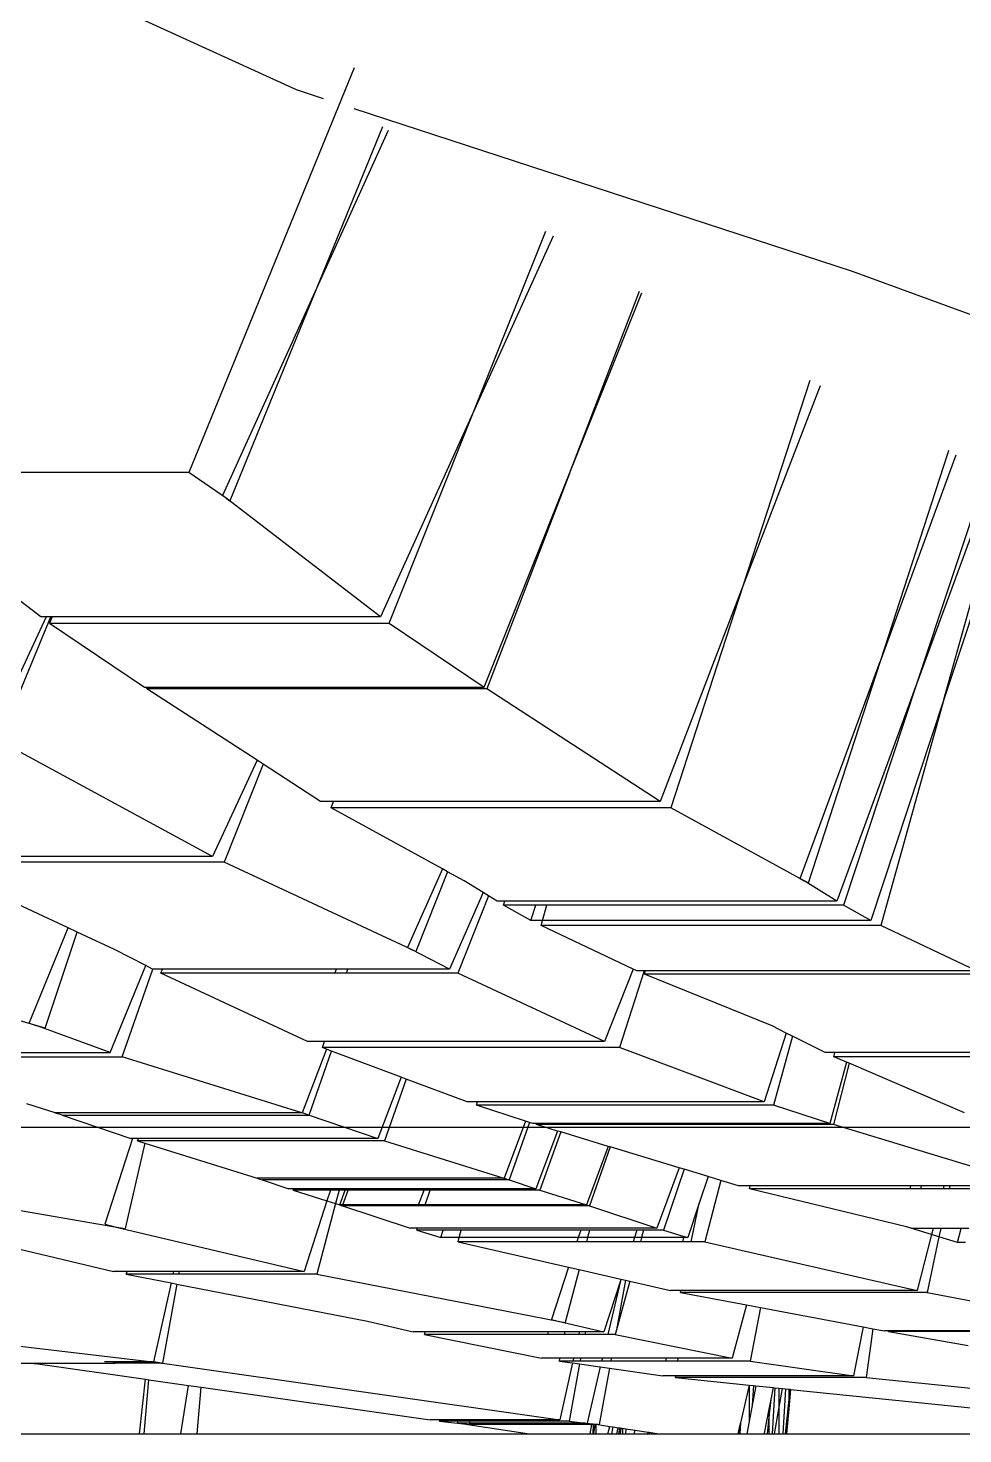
# Model space of a CAD drawing. Extents: x -24961 to 905641, y -154323 to 635957.
# Drawn here: x 395099.8 to 395277.1, y -131266 to -130999.6 of the extents above; entities that cross this region are included whole.
import ezdxf

# ---------------------------------------------------------------- set-up
doc = ezdxf.new("R2010")
doc.units = 0
doc.header["$LTSCALE"] = 1000
doc.header["$MEASUREMENT"] = 0
doc.layers.add('DOTE', color=1, linetype='Continuous')

msp = doc.modelspace()

# ---------------------------------------------------------------- linework, layer by layer
for p, q in [((395150.7, -131011.29), (395117.71, -130996.21)), ((395161.68, -131007.12), (395130.3, -131083.81)), ((395155.83, -131012.96), (395150.7, -131011.29)), ((395256.14, -131045.67), (395161.68, -131014.87)), ((395167.05, -131018.3), (395154.53, -131048.9)), ((395168.12, -131018.98), (395154.53, -131048.9)), ((395184.5, -131071.86), (395198, -131038.08)), ((395199.42, -131039), (395184.5, -131071.86)), ((395283.27, -131055.61), (395256.14, -131045.67)), ((395154.53, -131048.9), (395136.7, -131088.18)), ((395154.53, -131048.9), (395138.06, -131089.17)), ((395202.5, -131084), (395215.8, -131049.45)), ((395202.5, -131084), (395216.2, -131049.72)), ((395248.05, -131066.38), (395235.39, -131105.36)), ((395250.02, -131067.37), (395235.39, -131105.36)), ((395184.5, -131071.86), (395166.67, -131111.14)), ((395168.33, -131112.33), (395184.5, -131071.86)), ((395274.15, -131080.28), (395261.38, -131119.6)), ((395275.77, -131080.51), (395261.38, -131119.6)), ((395274.35, -131079.65), (395274.15, -131080.28)), ((395130.3, -131083.81), (395065.87, -131083.81)), ((395137.37, -131088.69), (395130.3, -131083.81)), ((395186.33, -131124.47), (395202.5, -131084)), ((395202.5, -131084), (395186.8, -131124.78)), ((395281.62, -131083.81), (395268.32, -131123.91)), ((395282.86, -131084.45), (395268.32, -131123.91)), ((395273.5, -131126.81), (395285, -131085.55)), ((395286.85, -131086.52), (395273.5, -131126.81)), ((395137.37, -131088.69), (395136.7, -131088.18)), ((395137.37, -131088.69), (395138.06, -131089.17)), ((395166.67, -131111.14), (395137.37, -131088.69)), ((395235.39, -131105.36), (395219.69, -131146.14)), ((395235.39, -131105.36), (395221.74, -131147.37)), ((395102.24, -131111.14), (395096.83, -131106.99)), ((395103.25, -131111.14), (395092.73, -131133.77)), ((395094.4, -131134.62), (395104.15, -131111.14)), ((395103.25, -131111.14), (395102.24, -131111.14)), ((395104.15, -131111.14), (395103.25, -131111.14)), ((395104.38, -131111.14), (395103.9, -131112.33)), ((395104.38, -131111.14), (395104.15, -131111.14)), ((395166.67, -131111.14), (395104.38, -131111.14)), ((395103.9, -131112.33), (395168.33, -131112.33)), ((395103.9, -131112.33), (395121.9, -131124.47)), ((395168.33, -131112.33), (395186.33, -131124.47)), ((395246.23, -131160.74), (395261.38, -131119.6)), ((395261.38, -131119.6), (395247.74, -131161.61)), ((395121.9, -131124.47), (395122.49, -131124.47)), ((395122.37, -131124.78), (395122.49, -131124.47)), ((395122.49, -131124.47), (395186.33, -131124.47)), ((395268.32, -131123.91), (395253.18, -131165.05)), ((395268.32, -131123.91), (395254.44, -131165.8)), ((395186.8, -131124.78), (395122.37, -131124.78)), ((395143.25, -131138.34), (395122.37, -131124.78)), ((395219.69, -131146.14), (395186.8, -131124.78)), ((395273.5, -131126.81), (395259.61, -131168.69)), ((395273.5, -131126.81), (395261.54, -131169.68)), ((395134.78, -131156.55), (395093.56, -131134.21)), ((395143.25, -131138.34), (395134.78, -131156.55)), ((395144.42, -131139.1), (395137.01, -131157.67)), ((395144.42, -131139.1), (395143.25, -131138.34)), ((395155.26, -131146.14), (395144.42, -131139.1)), ((395157.72, -131146.14), (395155.26, -131146.14)), ((395157.32, -131147.37), (395157.72, -131146.14)), ((395221.74, -131147.37), (395157.32, -131147.37)), ((395178.39, -131158.92), (395157.32, -131147.37)), ((395219.69, -131146.14), (395157.72, -131146.14)), ((395246.98, -131161.2), (395221.74, -131147.37)), ((395134.78, -131156.55), (395081.15, -131156.55)), ((395137.01, -131157.67), (395080.7, -131157.67)), ((395107.45, -131170.12), (395080.7, -131157.67)), ((395172.55, -131174.2), (395137.01, -131157.67)), ((395178.39, -131158.92), (395171.77, -131173.8)), ((395179.37, -131159.46), (395178.39, -131158.92)), ((395179.37, -131159.46), (395173.34, -131174.57)), ((395182.55, -131161.2), (395179.37, -131159.46)), ((395186.15, -131163.43), (395182.55, -131161.2)), ((395246.23, -131160.74), (395246.98, -131161.2)), ((395253.18, -131165.05), (395246.98, -131161.2)), ((395247.74, -131161.61), (395246.98, -131161.2)), ((395186.15, -131163.43), (395179.71, -131177.92)), ((395187.14, -131164.05), (395181.3, -131178.7)), ((395187.14, -131164.05), (395186.15, -131163.43)), ((395188.75, -131165.05), (395187.14, -131164.05)), ((395190.26, -131165.05), (395188.75, -131165.05)), ((395190.01, -131165.8), (395190.26, -131165.05)), ((395195.18, -131168.69), (395190.01, -131165.8)), ((395196.14, -131165.8), (395190.01, -131165.8)), ((395253.18, -131165.05), (395190.26, -131165.05)), ((395195.18, -131168.69), (395196.14, -131165.8)), ((395198.2, -131165.8), (395196.14, -131165.8)), ((395197.39, -131168.69), (395198.2, -131165.8)), ((395254.44, -131165.8), (395198.2, -131165.8)), ((395259.61, -131168.69), (395254.44, -131165.8)), ((395197.39, -131168.69), (395195.18, -131168.69)), ((395197.11, -131169.68), (395197.39, -131168.69)), ((395261.54, -131169.68), (395197.11, -131169.68)), ((395214.6, -131177.91), (395197.11, -131169.68)), ((395259.61, -131168.69), (395197.39, -131168.69)), ((395279.7, -131178.23), (395261.54, -131169.68)), ((395100.04, -131188.14), (395107.45, -131170.12)), ((395103.08, -131189.14), (395109.13, -131170.9)), ((395109.13, -131170.9), (395107.45, -131170.12)), ((395116.24, -131174.2), (395109.13, -131170.9)), ((395122.14, -131177.26), (395116.24, -131174.2)), ((395171.77, -131173.8), (395172.55, -131174.2)), ((395172.55, -131174.2), (395173.34, -131174.57)), ((395179.71, -131177.92), (395172.55, -131174.2)), ((395115.37, -131193.74), (395122.14, -131177.26)), ((395117.68, -131194.53), (395123.49, -131177.92)), ((395123.4, -131177.92), (395122.14, -131177.26)), ((395123.49, -131177.92), (395123.4, -131177.92)), ((395125.3, -131177.92), (395123.49, -131177.92)), ((395124.99, -131178.7), (395125.3, -131177.92)), ((395158.29, -131177.92), (395125.3, -131177.92)), ((395157.98, -131178.7), (395158.29, -131177.92)), ((395160.43, -131177.92), (395158.29, -131177.92)), ((395160.18, -131178.7), (395160.43, -131177.92)), ((395179.71, -131177.92), (395160.43, -131177.92)), ((395214.6, -131177.91), (395209.14, -131191.63)), ((395215.27, -131178.23), (395214.6, -131177.91)), ((395101.54, -131188.69), (395068.29, -131178.87)), ((395152.83, -131191.63), (395124.99, -131178.7)), ((395157.98, -131178.7), (395124.99, -131178.7)), ((395160.18, -131178.7), (395157.98, -131178.7)), ((395181.3, -131178.7), (395160.18, -131178.7)), ((395209.14, -131191.63), (395181.3, -131178.7)), ((395216.64, -131178.23), (395211.95, -131192.8)), ((395216.64, -131178.23), (395215.27, -131178.23)), ((395216.91, -131178.23), (395216.64, -131178.23)), ((395216.75, -131178.87), (395216.91, -131178.23)), ((395281.18, -131178.87), (395216.75, -131178.87)), ((395240.91, -131188.69), (395216.75, -131178.87)), ((395279.7, -131178.23), (395216.91, -131178.23)), ((395100.04, -131188.14), (395101.54, -131188.69)), ((395115.37, -131193.74), (395101.54, -131188.69)), ((395103.08, -131189.14), (395101.54, -131188.69)), ((395243.6, -131190.04), (395240.91, -131188.69)), ((395243.6, -131190.04), (395239.39, -131203.11)), ((395244.8, -131190.65), (395241.17, -131203.74)), ((395244.8, -131190.65), (395243.6, -131190.04)), ((395250.95, -131193.74), (395244.8, -131190.65)), ((395071.14, -131193.74), (395115.37, -131193.74)), ((395156.43, -131193.1), (395151.8, -131205.14)), ((395156.01, -131191.63), (395152.83, -131191.63)), ((395153.13, -131205.58), (395157.37, -131193.46)), ((395155.63, -131192.8), (395156.01, -131191.63)), ((395211.95, -131192.8), (395155.63, -131192.8)), ((395156.43, -131193.1), (395155.63, -131192.8)), ((395209.14, -131191.63), (395156.01, -131191.63)), ((395157.37, -131193.46), (395156.43, -131193.1)), ((395170.59, -131198.42), (395157.37, -131193.46)), ((395239.39, -131203.11), (395211.95, -131192.8)), ((395252.83, -131193.74), (395250.95, -131193.74)), ((395252.63, -131194.53), (395252.83, -131193.74)), ((395315.38, -131193.74), (395252.83, -131193.74)), ((395070.87, -131194.53), (395117.68, -131194.53)), ((395151.73, -131205.14), (395117.68, -131194.53)), ((395255.05, -131195.56), (395251.84, -131207.18)), ((395255.55, -131195.78), (395252.54, -131207.4)), ((395317.06, -131194.53), (395252.63, -131194.53)), ((395255.05, -131195.56), (395252.63, -131194.53)), ((395255.55, -131195.78), (395255.05, -131195.56)), ((395277.42, -131205.14), (395255.55, -131195.78)), ((395170.59, -131198.42), (395166.12, -131210.05)), ((395171.51, -131198.77), (395167.4, -131210.46)), ((395171.51, -131198.77), (395170.59, -131198.42)), ((395183.08, -131203.11), (395171.51, -131198.77)), ((395104.99, -131205.14), (395099.61, -131203.48)), ((395185.04, -131203.11), (395183.08, -131203.11)), ((395184.86, -131203.74), (395185.04, -131203.11)), ((395241.17, -131203.74), (395184.86, -131203.74)), ((395194.16, -131206.74), (395184.86, -131203.74)), ((395239.39, -131203.11), (395185.04, -131203.11)), ((395251.84, -131207.18), (395241.17, -131203.74)), ((395151.73, -131205.14), (395104.99, -131205.14)), ((395104.99, -131205.14), (395105.65, -131205.37)), ((395106.32, -131205.58), (395105.65, -131205.37)), ((395106.32, -131205.58), (395153.07, -131205.58)), ((395106.32, -131205.58), (395119.31, -131210.05)), ((395151.8, -131205.14), (395151.73, -131205.14)), ((395153.07, -131205.58), (395151.8, -131205.14)), ((395153.07, -131205.58), (395153.13, -131205.58)), ((395153.13, -131205.58), (395166.12, -131210.05)), ((395194.16, -131206.74), (395190.09, -131217.55)), ((395194.88, -131206.97), (395191.05, -131217.87)), ((395194.88, -131206.97), (395194.16, -131206.74)), ((395195.53, -131207.18), (395194.88, -131206.97)), ((395196.29, -131207.18), (395195.53, -131207.18)), ((395196.23, -131207.4), (395196.29, -131207.18)), ((395200.77, -131207.18), (395196.29, -131207.18)), ((395200.77, -131207.18), (395200.68, -131207.4)), ((395201.4, -131207.18), (395200.77, -131207.18)), ((395201.4, -131207.18), (395201.32, -131207.4)), ((395211.45, -131207.18), (395201.4, -131207.18)), ((395211.45, -131207.18), (395211.37, -131207.4)), ((395211.82, -131207.18), (395211.45, -131207.18)), ((395211.82, -131207.18), (395211.74, -131207.4)), ((395226.39, -131207.18), (395211.82, -131207.18)), ((395226.39, -131207.18), (395226.31, -131207.4)), ((395227.15, -131207.18), (395226.39, -131207.18)), ((395227.15, -131207.18), (395227.07, -131207.4)), ((395232.18, -131207.18), (395227.15, -131207.18)), ((395232.18, -131207.18), (395232.11, -131207.4)), ((395233.94, -131207.18), (395232.18, -131207.18)), ((395233.94, -131207.18), (395233.89, -131207.4)), ((395237.61, -131207.18), (395233.94, -131207.18)), ((395237.55, -131207.4), (395237.61, -131207.18)), ((395239.24, -131207.18), (395237.61, -131207.18)), ((395239.19, -131207.4), (395239.24, -131207.18)), ((395251.84, -131207.18), (395239.24, -131207.18)), ((395200.23, -131208.61), (395196.1, -131219.57)), ((395200.68, -131207.4), (395196.23, -131207.4)), ((395200.23, -131208.61), (395196.23, -131207.4)), ((395200.83, -131208.79), (395196.9, -131219.83)), ((395200.83, -131208.79), (395200.23, -131208.61)), ((395201.32, -131207.4), (395200.68, -131207.4)), ((395209.85, -131211.52), (395200.83, -131208.79)), ((395211.37, -131207.4), (395201.32, -131207.4)), ((395211.74, -131207.4), (395211.37, -131207.4)), ((395226.31, -131207.4), (395211.74, -131207.4)), ((395227.07, -131207.4), (395226.31, -131207.4)), ((395232.11, -131207.4), (395227.07, -131207.4)), ((395233.89, -131207.4), (395232.11, -131207.4)), ((395237.55, -131207.4), (395233.89, -131207.4)), ((395239.19, -131207.4), (395237.55, -131207.4)), ((395252.54, -131207.4), (395239.19, -131207.4)), ((395290.85, -131218.99), (395252.54, -131207.4)), ((395119.65, -131210.05), (395114.41, -131226.29)), ((395121.97, -131210.9), (395118.23, -131227.07)), ((395119.65, -131210.05), (395119.31, -131210.05)), ((395120.74, -131210.05), (395119.65, -131210.05)), ((395120.59, -131210.46), (395120.74, -131210.05)), ((395167.4, -131210.46), (395120.59, -131210.46)), ((395120.59, -131210.46), (395121.97, -131210.9)), ((395166.12, -131210.05), (395120.74, -131210.05)), ((395121.97, -131210.9), (395143.28, -131217.55)), ((395167.4, -131210.46), (395190.05, -131217.55)), ((395209.85, -131211.52), (395205.74, -131222.63)), ((395210.23, -131211.63), (395206.26, -131222.8)), ((395210.23, -131211.63), (395209.85, -131211.52)), ((395223.29, -131215.58), (395210.23, -131211.63)), ((395190.05, -131217.55), (395143.28, -131217.55)), ((395143.28, -131217.55), (395143.75, -131217.72)), ((395143.75, -131217.72), (395144.24, -131217.87)), ((395191.01, -131217.87), (395144.24, -131217.87)), ((395144.24, -131217.87), (395149.29, -131219.57)), ((395190.05, -131217.55), (395190.09, -131217.55)), ((395190.09, -131217.55), (395191.01, -131217.87)), ((395191.01, -131217.87), (395191.05, -131217.87)), ((395191.05, -131217.87), (395196.1, -131219.57)), ((395223.29, -131215.58), (395219.07, -131227.01)), ((395224.23, -131215.86), (395220.34, -131227.41)), ((395224.23, -131215.86), (395223.29, -131215.58)), ((395228.79, -131217.25), (395224.23, -131215.86)), ((395228.79, -131217.25), (395227.1, -131222.27)), ((395231.18, -131217.97), (395228.19, -131229.64)), ((395231.18, -131217.97), (395228.79, -131217.25)), ((395234.54, -131218.99), (395231.18, -131217.97)), ((395150.18, -131219.57), (395149.29, -131219.57)), ((395150.09, -131219.83), (395150.18, -131219.57)), ((395157.17, -131219.83), (395150.09, -131219.83)), ((395150.09, -131219.83), (395156.51, -131221.86)), ((395157.25, -131219.57), (395150.18, -131219.57)), ((395157.17, -131219.83), (395156.51, -131221.86)), ((395157.25, -131219.57), (395157.17, -131219.83)), ((395158.82, -131219.83), (395157.17, -131219.83)), ((395158.89, -131219.57), (395157.25, -131219.57)), ((395158.82, -131219.83), (395158.14, -131222.38)), ((395158.89, -131219.57), (395158.82, -131219.83)), ((395159.97, -131219.83), (395158.82, -131219.83)), ((395160.06, -131219.57), (395158.89, -131219.57)), ((395158.94, -131222.63), (395159.97, -131219.83)), ((395159.52, -131222.63), (395160.51, -131219.83)), ((395159.97, -131219.83), (395160.06, -131219.57)), ((395160.51, -131219.83), (395159.97, -131219.83)), ((395160.6, -131219.57), (395160.06, -131219.57)), ((395160.51, -131219.83), (395160.6, -131219.57)), ((395174.91, -131219.83), (395160.51, -131219.83)), ((395175.01, -131219.57), (395160.6, -131219.57)), ((395173.88, -131222.63), (395174.91, -131219.83)), ((395174.91, -131219.83), (395175.01, -131219.57)), ((395176.08, -131219.83), (395174.91, -131219.83)), ((395176.17, -131219.57), (395175.01, -131219.57)), ((395175.14, -131222.63), (395176.08, -131219.83)), ((395176.08, -131219.83), (395176.17, -131219.57)), ((395196.9, -131219.83), (395176.08, -131219.83)), ((395196.1, -131219.57), (395176.17, -131219.57)), ((395196.9, -131219.83), (395205.74, -131222.63)), ((395236.77, -131218.99), (395234.54, -131218.99)), ((395236.65, -131219.56), (395236.77, -131218.99)), ((395266.4, -131226.8), (395236.65, -131219.56)), ((395267.09, -131219.56), (395236.65, -131219.56)), ((395267.24, -131218.99), (395236.77, -131218.99)), ((395267.09, -131219.56), (395267.24, -131218.99)), ((395269.1, -131219.56), (395267.09, -131219.56)), ((395269.22, -131218.99), (395267.24, -131218.99)), ((395269.1, -131219.56), (395269.22, -131218.99)), ((395273.36, -131219.56), (395269.1, -131219.56)), ((395273.51, -131218.99), (395269.22, -131218.99)), ((395273.51, -131218.99), (395273.36, -131219.56)), ((395274.49, -131219.56), (395273.36, -131219.56)), ((395274.61, -131218.99), (395273.51, -131218.99)), ((395274.61, -131218.99), (395274.49, -131219.56)), ((395278.75, -131219.56), (395274.49, -131219.56)), ((395278.9, -131218.99), (395274.61, -131218.99)), ((395095.07, -131223.13), (395116.3, -131226.74)), ((395156.51, -131221.86), (395152.2, -131235.24)), ((395158.14, -131222.38), (395154.61, -131235.75)), ((395156.51, -131221.86), (395158.14, -131222.38)), ((395158.14, -131222.38), (395158.94, -131222.63)), ((395159.52, -131222.63), (395158.94, -131222.63)), ((395158.94, -131222.63), (395159.2, -131222.71)), ((395159.2, -131222.71), (395159.46, -131222.8)), ((395206.26, -131222.8), (395159.46, -131222.8)), ((395159.46, -131222.8), (395172.26, -131227.01)), ((395173.88, -131222.63), (395159.52, -131222.63)), ((395175.14, -131222.63), (395173.88, -131222.63)), ((395205.74, -131222.63), (395175.14, -131222.63)), ((395205.74, -131222.63), (395206.03, -131222.72)), ((395206.03, -131222.72), (395206.26, -131222.8)), ((395206.26, -131222.8), (395219.07, -131227.01)), ((395227.1, -131222.27), (395224.91, -131228.78)), ((395225.55, -131229.64), (395227.1, -131222.27)), ((395080.15, -131226.74), (395116.05, -131235.24)), ((395114.41, -131226.29), (395116.3, -131226.74)), ((395116.3, -131226.74), (395118.23, -131227.07)), ((395116.3, -131226.74), (395152.2, -131235.24)), ((395173.67, -131227.01), (395172.26, -131227.01)), ((395173.53, -131227.41), (395173.67, -131227.01)), ((395173.53, -131227.41), (395178.1, -131228.78)), ((395178.57, -131227.41), (395173.53, -131227.41)), ((395219.07, -131227.01), (395173.67, -131227.01)), ((395178.1, -131228.78), (395178.57, -131227.41)), ((395181.95, -131227.41), (395178.57, -131227.41)), ((395181.6, -131228.78), (395181.95, -131227.41)), ((395204.62, -131227.41), (395181.95, -131227.41)), ((395204.62, -131227.41), (395204.17, -131228.78)), ((395206.28, -131227.41), (395204.62, -131227.41)), ((395206.28, -131227.41), (395205.92, -131228.78)), ((395215.27, -131227.41), (395206.28, -131227.41)), ((395215.27, -131227.41), (395214.82, -131228.78)), ((395216.56, -131227.41), (395215.27, -131227.41)), ((395216.56, -131227.41), (395216.18, -131228.78)), ((395220.34, -131227.41), (395216.56, -131227.41)), ((395220.34, -131227.41), (395224.24, -131228.58)), ((395224.19, -131228.78), (395224.24, -131228.58)), ((395224.24, -131228.58), (395224.91, -131228.78)), ((395267.53, -131227.07), (395266.4, -131226.8)), ((395271.14, -131228.25), (395266.4, -131226.8)), ((395271.44, -131227.07), (395267.53, -131227.07)), ((395271.14, -131228.25), (395268.43, -131238.82)), ((395272.56, -131228.68), (395270.33, -131239.22)), ((395271.44, -131227.07), (395271.14, -131228.25)), ((395272.56, -131228.68), (395271.14, -131228.25)), ((395272.9, -131227.07), (395271.44, -131227.07)), ((395272.9, -131227.07), (395272.56, -131228.68)), ((395276.07, -131229.76), (395272.56, -131228.68)), ((395276.78, -131227.07), (395272.9, -131227.07)), ((395276.07, -131229.76), (395276.78, -131227.07)), ((395278.23, -131227.07), (395276.78, -131227.07)), ((395181.6, -131228.78), (395178.1, -131228.78)), ((395181.38, -131229.64), (395181.6, -131228.78)), ((395203.89, -131229.64), (395181.38, -131229.64)), ((395181.38, -131229.64), (395202.33, -131234.42)), ((395204.17, -131228.78), (395181.6, -131228.78)), ((395204.17, -131228.78), (395203.89, -131229.64)), ((395205.69, -131229.64), (395203.89, -131229.64)), ((395205.92, -131228.78), (395204.17, -131228.78)), ((395205.92, -131228.78), (395205.69, -131229.64)), ((395214.54, -131229.64), (395205.69, -131229.64)), ((395214.82, -131228.78), (395205.92, -131228.78)), ((395214.82, -131228.78), (395214.54, -131229.64)), ((395215.95, -131229.64), (395214.54, -131229.64)), ((395216.18, -131228.78), (395214.82, -131228.78)), ((395216.18, -131228.78), (395215.95, -131229.64)), ((395223.97, -131229.64), (395215.95, -131229.64)), ((395224.19, -131228.78), (395216.18, -131228.78)), ((395223.97, -131229.64), (395224.19, -131228.78)), ((395225.55, -131229.64), (395223.97, -131229.64)), ((395224.91, -131228.78), (395224.19, -131228.78)), ((395228.19, -131229.64), (395225.55, -131229.64)), ((395228.19, -131229.64), (395268.43, -131238.82)), ((395277.62, -131229.76), (395276.07, -131229.76)), ((395118.59, -131235.24), (395116.05, -131235.24)), ((395118.45, -131235.75), (395118.59, -131235.24)), ((395127.29, -131235.75), (395118.45, -131235.75)), ((395118.45, -131235.75), (395126.93, -131237.4)), ((395127.41, -131235.24), (395118.59, -131235.24)), ((395127.41, -131235.24), (395127.29, -131235.75)), ((395128.38, -131235.75), (395127.29, -131235.75)), ((395128.48, -131235.24), (395127.41, -131235.24)), ((395128.48, -131235.24), (395128.38, -131235.75)), ((395154.61, -131235.75), (395128.38, -131235.75)), ((395152.2, -131235.24), (395128.48, -131235.24)), ((395154.61, -131235.75), (395200.37, -131244.64)), ((395202.33, -131234.42), (395199.1, -131244.34)), ((395204.31, -131234.87), (395201.66, -131244.89)), ((395202.33, -131234.42), (395204.31, -131234.87)), ((395204.31, -131234.87), (395212.24, -131236.68)), ((395126.93, -131237.4), (395123.61, -131252.37)), ((395128.04, -131237.62), (395125.3, -131252.59)), ((395126.93, -131237.4), (395128.04, -131237.62)), ((395128.04, -131237.62), (395164.22, -131244.64)), ((395212.14, -131237.01), (395208.98, -131246.7)), ((395212.14, -131237.01), (395209.77, -131247.18)), ((395213.09, -131236.88), (395211.39, -131246.28)), ((395213.91, -131237.06), (395211.39, -131246.28)), ((395212.24, -131236.68), (395212.14, -131237.01)), ((395212.24, -131236.68), (395213.09, -131236.88)), ((395213.09, -131236.88), (395213.91, -131237.06)), ((395213.91, -131237.06), (395221.62, -131238.82)), ((395223.61, -131238.82), (395221.62, -131238.82)), ((395223.52, -131239.22), (395223.61, -131238.82)), ((395270.33, -131239.22), (395223.52, -131239.22)), ((395223.52, -131239.22), (395236.09, -131241.58)), ((395268.43, -131238.82), (395223.61, -131238.82)), ((395270.33, -131239.22), (395309.06, -131246.5)), ((395236.09, -131241.58), (395233.34, -131251.64)), ((395236.09, -131241.58), (395238.71, -131242.07)), ((395164.22, -131244.64), (395172.82, -131246.7)), ((395199.1, -131244.34), (395200.37, -131244.64)), ((395200.37, -131244.64), (395208.98, -131246.7)), ((395200.37, -131244.64), (395201.66, -131244.89)), ((395238.71, -131242.07), (395236.73, -131252.22)), ((395238.71, -131242.07), (395258.17, -131245.73)), ((395075.48, -131246.71), (395123.43, -131252.37)), ((395175.12, -131246.7), (395172.82, -131246.7)), ((395174.99, -131247.18), (395175.12, -131246.7)), ((395174.99, -131247.18), (395197.19, -131251.64)), ((395198.41, -131247.18), (395174.99, -131247.18)), ((395198.54, -131246.7), (395175.12, -131246.7)), ((395198.41, -131247.18), (395198.54, -131246.7)), ((395201.56, -131247.18), (395198.41, -131247.18)), ((395201.65, -131246.7), (395198.54, -131246.7)), ((395201.56, -131247.18), (395201.65, -131246.7)), ((395204.24, -131247.18), (395201.56, -131247.18)), ((395204.35, -131246.7), (395201.65, -131246.7)), ((395204.35, -131246.7), (395204.24, -131247.18)), ((395205.41, -131247.18), (395204.24, -131247.18)), ((395205.5, -131246.7), (395204.35, -131246.7)), ((395205.5, -131246.7), (395205.41, -131247.18)), ((395209.77, -131247.18), (395205.41, -131247.18)), ((395208.98, -131246.7), (395205.5, -131246.7)), ((395211.15, -131247.18), (395209.77, -131247.18)), ((395211.39, -131246.28), (395211.15, -131247.18)), ((395211.15, -131247.18), (395233.34, -131251.64)), ((395258.17, -131245.73), (395256.36, -131255.02)), ((395258.17, -131245.73), (395260.04, -131246.09)), ((395260.04, -131246.09), (395258.74, -131255.32)), ((395260.04, -131246.09), (395262.25, -131246.5)), ((395262.98, -131246.5), (395262.25, -131246.5)), ((395262.96, -131246.63), (395262.98, -131246.5)), ((395309.77, -131246.63), (395262.96, -131246.63)), ((395262.96, -131246.63), (395278.12, -131249.26)), ((395309.06, -131246.5), (395262.98, -131246.5)), ((395100.99, -131252.65), (395089.48, -131252.65)), ((395116.24, -131252.65), (395100.99, -131252.65)), ((395100.99, -131252.65), (395101.25, -131252.69)), ((395123.43, -131252.37), (395114.34, -131252.37)), ((395125.15, -131252.59), (395115.95, -131252.59)), ((395123.43, -131252.37), (395123.61, -131252.37)), ((395125.15, -131252.59), (395123.61, -131252.37)), ((395125.15, -131252.59), (395125.3, -131252.59)), ((395125.3, -131252.59), (395200.66, -131263.37)), ((395200.69, -131251.64), (395197.19, -131251.64)), ((395200.58, -131252.22), (395200.69, -131251.64)), ((395203.13, -131252.22), (395200.58, -131252.22)), ((395200.58, -131252.22), (395203.05, -131252.57)), ((395203.05, -131252.57), (395200.66, -131263.37)), ((395203.26, -131251.64), (395200.69, -131251.64)), ((395203.05, -131252.57), (395204.4, -131252.76)), ((395203.26, -131251.64), (395203.13, -131252.22)), ((395204.5, -131252.22), (395203.13, -131252.22)), ((395204.61, -131251.64), (395203.26, -131251.64)), ((395204.61, -131251.64), (395204.5, -131252.22)), ((395208.59, -131252.22), (395204.5, -131252.22)), ((395208.73, -131251.64), (395204.61, -131251.64)), ((395208.73, -131251.64), (395208.59, -131252.22)), ((395210.32, -131252.22), (395208.59, -131252.22)), ((395210.42, -131251.64), (395208.73, -131251.64)), ((395210.42, -131251.64), (395210.32, -131252.22)), ((395220.75, -131252.22), (395210.32, -131252.22)), ((395220.87, -131251.64), (395210.42, -131251.64)), ((395220.75, -131252.22), (395220.87, -131251.64)), ((395223.02, -131252.22), (395220.75, -131252.22)), ((395223.11, -131251.64), (395220.87, -131251.64)), ((395223.02, -131252.22), (395223.11, -131251.64)), ((395236.73, -131252.22), (395223.02, -131252.22)), ((395233.34, -131251.64), (395223.11, -131251.64)), ((395236.73, -131252.22), (395256.36, -131255.02)), ((395101.25, -131252.69), (395089.31, -131252.69)), ((395116.37, -131252.69), (395101.25, -131252.69)), ((395101.25, -131252.69), (395122.09, -131255.66)), ((395204.4, -131252.76), (395202.44, -131263.6)), ((395204.4, -131252.76), (395208.33, -131253.33)), ((395208.33, -131253.33), (395205.86, -131263.96)), ((395210.07, -131253.58), (395208.14, -131264.26)), ((395208.33, -131253.33), (395210.07, -131253.58)), ((395210.07, -131253.58), (395220.21, -131255.02)), ((395222.63, -131255.02), (395220.21, -131255.02)), ((395222.59, -131255.32), (395222.63, -131255.02)), ((395258.74, -131255.32), (395222.59, -131255.32)), ((395222.59, -131255.32), (395236.56, -131256.76)), ((395256.36, -131255.02), (395222.63, -131255.02)), ((395258.74, -131255.32), (395335.1, -131263.22)), ((395120.98, -131266.02), (395122.09, -131255.66)), ((395121.83, -131266.02), (395122.73, -131255.75)), ((395122.09, -131255.66), (395122.73, -131255.75)), ((395122.73, -131255.75), (395130.26, -131256.83)), ((395128.79, -131266.02), (395130.26, -131256.83)), ((395130.26, -131256.83), (395132.67, -131257.17)), ((395131.9, -131266.02), (395132.67, -131257.17)), ((395132.67, -131257.17), (395176.05, -131263.37)), ((395236.55, -131256.81), (395234.9, -131263.9)), ((395236.56, -131256.76), (395236.55, -131256.81)), ((395236.55, -131256.81), (395236.55, -131263.7)), ((395236.56, -131256.76), (395237.37, -131256.85)), ((395237.37, -131256.85), (395237.14, -131260.66)), ((395237.86, -131256.9), (395237.14, -131260.66)), ((395237.37, -131256.85), (395237.86, -131256.9)), ((395237.86, -131256.9), (395241.1, -131257.23)), ((395241.1, -131257.23), (395240.67, -131259.49)), ((395241.43, -131257.27), (395240.91, -131266.02)), ((395241.1, -131257.23), (395241.43, -131257.27)), ((395241.43, -131257.27), (395242.2, -131257.35)), ((395242.2, -131257.35), (395242.2, -131261.36)), ((395242.2, -131257.35), (395242.9, -131257.42)), ((395242.2, -131261.36), (395242.9, -131257.42)), ((395242.9, -131257.42), (395243.47, -131257.48)), ((395243.47, -131257.48), (395242.96, -131266.02)), ((395243.47, -131257.48), (395244.08, -131257.54)), ((395244.08, -131257.54), (395244.08, -131259.5)), ((395244.08, -131257.54), (395244.28, -131257.56)), ((395244.28, -131257.56), (395244.08, -131259.5)), ((395244.42, -131257.58), (395244.08, -131261.27)), ((395244.28, -131257.56), (395244.42, -131257.58)), ((395244.42, -131257.58), (395299.17, -131263.22)), ((395240.67, -131259.49), (395240.31, -131262.83)), ((395240.67, -131259.49), (395240.31, -131261.3)), ((395244.08, -131259.5), (395243.39, -131266.02)), ((395244.08, -131259.5), (395244.08, -131261.27)), ((395237.14, -131260.66), (395236.55, -131263.7)), ((395240.31, -131261.3), (395239.43, -131265.89)), ((395240.31, -131262.83), (395239.98, -131266.02)), ((395240.31, -131261.3), (395240.31, -131262.83)), ((395240.31, -131262.83), (395240.31, -131266.02)), ((395241.37, -131266.02), (395242.2, -131261.36)), ((395242.2, -131261.36), (395242.2, -131266.02)), ((395244.08, -131261.27), (395243.64, -131266.02)), ((395177.88, -131263.37), (395176.05, -131263.37)), ((395177.83, -131263.6), (395177.88, -131263.37)), ((395177.83, -131263.6), (395182.38, -131264.13)), ((395181.33, -131263.6), (395177.83, -131263.6)), ((395200.66, -131263.37), (395177.88, -131263.37)), ((395181.25, -131263.96), (395181.33, -131263.6)), ((395183.59, -131263.96), (395181.25, -131263.96)), ((395181.25, -131263.96), (395182.38, -131264.13)), ((395183.65, -131263.6), (395181.33, -131263.6)), ((395182.38, -131264.13), (395183.53, -131264.26)), ((395182.38, -131264.13), (395194.94, -131266.02)), ((395183.53, -131264.26), (395183.59, -131263.96)), ((395206.71, -131264.26), (395183.53, -131264.26)), ((395183.59, -131263.96), (395183.65, -131263.6)), ((395205.53, -131263.96), (395183.59, -131263.96)), ((395202.44, -131263.6), (395183.65, -131263.6)), ((395202.44, -131263.6), (395205.53, -131263.96)), ((395205.53, -131263.96), (395206.73, -131264.1)), ((395205.86, -131263.96), (395206.73, -131264.1)), ((395206.43, -131266.02), (395206.71, -131264.26)), ((395206.71, -131264.26), (395206.73, -131264.1)), ((395207, -131264.26), (395206.71, -131264.26)), ((395206.73, -131264.1), (395207.01, -131264.13)), ((395207, -131264.26), (395206.92, -131266.02)), ((395207.01, -131264.13), (395207, -131264.26)), ((395207.37, -131264.26), (395207, -131264.26)), ((395207.01, -131264.13), (395207.38, -131264.19)), ((395207.12, -131266.02), (395207.37, -131264.26)), ((395207.37, -131264.26), (395207.38, -131264.19)), ((395207.48, -131264.26), (395207.37, -131264.26)), ((395207.38, -131264.19), (395207.48, -131264.2)), ((395207.48, -131264.2), (395207.48, -131264.26)), ((395207.48, -131264.2), (395207.88, -131264.26)), ((395207.48, -131264.26), (395207.48, -131266.02)), ((395207.88, -131264.26), (395207.48, -131264.26)), ((395207.88, -131264.26), (395208.14, -131264.26)), ((395207.88, -131264.26), (395210.12, -131264.6)), ((395209.79, -131266.02), (395210.12, -131264.6)), ((395210.12, -131264.6), (395210.78, -131264.7)), ((395210.54, -131266.02), (395210.78, -131264.7)), ((395210.78, -131264.7), (395211.72, -131264.84)), ((395211.49, -131266.02), (395211.72, -131264.84)), ((395211.72, -131264.84), (395212.01, -131264.88)), ((395211.85, -131266.02), (395212.01, -131264.88)), ((395212.01, -131264.88), (395212.16, -131264.91)), ((395212.16, -131264.91), (395212.11, -131266.02)), ((395212.24, -131264.92), (395212.11, -131266.02)), ((395212.16, -131264.91), (395212.24, -131264.92)), ((395212.24, -131264.92), (395212.54, -131264.96)), ((395212.54, -131264.96), (395212.54, -131266.02)), ((395212.54, -131264.96), (395213.18, -131265.06)), ((395213.18, -131265.06), (395213.09, -131266.02)), ((395213.18, -131265.06), (395214.93, -131265.32)), ((395214.79, -131266.02), (395214.93, -131265.32)), ((395214.93, -131265.32), (395217.32, -131265.68)), ((395217.32, -131265.68), (395217.3, -131266.02)), ((395217.32, -131265.68), (395217.6, -131265.72)), ((395217.6, -131265.72), (395217.6, -131266.02)), ((395217.6, -131265.72), (395219.04, -131265.94)), ((395219.03, -131266.02), (395219.04, -131265.94)), ((395219.04, -131265.94), (395219.55, -131266.02)), ((395234.67, -131264.88), (395234.4, -131266.02)), ((395234.9, -131263.9), (395234.67, -131264.88)), ((395234.67, -131264.88), (395234.67, -131266.02)), ((395234.9, -131263.9), (395234.77, -131266.02)), ((395236.55, -131263.7), (395236.1, -131266.02)), ((395239.43, -131265.89), (395239.41, -131266.02)), ((395089.95, -131266.02), (395120.98, -131266.02)), ((395120.98, -131266.02), (395121.83, -131266.02)), ((395121.83, -131266.02), (395128.79, -131266.02)), ((395128.79, -131266.02), (395131.9, -131266.02)), ((395131.9, -131266.02), (395194.94, -131266.02)), ((395194.94, -131266.02), (395206.43, -131266.02)), ((395206.43, -131266.02), (395206.92, -131266.02)), ((395206.92, -131266.02), (395207.12, -131266.02)), ((395207.12, -131266.02), (395207.48, -131266.02)), ((395207.48, -131266.02), (395209.79, -131266.02)), ((395209.79, -131266.02), (395210.54, -131266.02)), ((395210.54, -131266.02), (395211.49, -131266.02)), ((395211.49, -131266.02), (395211.85, -131266.02)), ((395211.85, -131266.02), (395212.11, -131266.02)), ((395212.11, -131266.02), (395212.54, -131266.02)), ((395212.54, -131266.02), (395213.09, -131266.02)), ((395213.09, -131266.02), (395214.79, -131266.02)), ((395214.79, -131266.02), (395217.3, -131266.02)), ((395217.3, -131266.02), (395217.6, -131266.02)), ((395217.6, -131266.02), (395219.03, -131266.02)), ((395219.03, -131266.02), (395219.55, -131266.02)), ((395219.55, -131266.02), (395234.4, -131266.02)), ((395234.4, -131266.02), (395234.67, -131266.02)), ((395234.67, -131266.02), (395234.77, -131266.02)), ((395234.77, -131266.02), (395236.1, -131266.02)), ((395236.1, -131266.02), (395239.41, -131266.02)), ((395239.41, -131266.02), (395239.98, -131266.02)), ((395239.98, -131266.02), (395240.31, -131266.02)), ((395240.31, -131266.02), (395240.91, -131266.02)), ((395240.91, -131266.02), (395241.37, -131266.02)), ((395241.37, -131266.02), (395242.2, -131266.02)), ((395242.2, -131266.02), (395242.96, -131266.02)), ((395242.96, -131266.02), (395243.39, -131266.02)), ((395243.39, -131266.02), (395243.64, -131266.02)), ((395243.64, -131266.02), (395320.49, -131266.02))]:
    msp.add_line(p, q)
at = {"layer": 'DOTE'}
msp.add_line((393730.13, -131207.9), (442830.81, -131207.9), dxfattribs=at)

doc.saveas('drawing.dxf')
